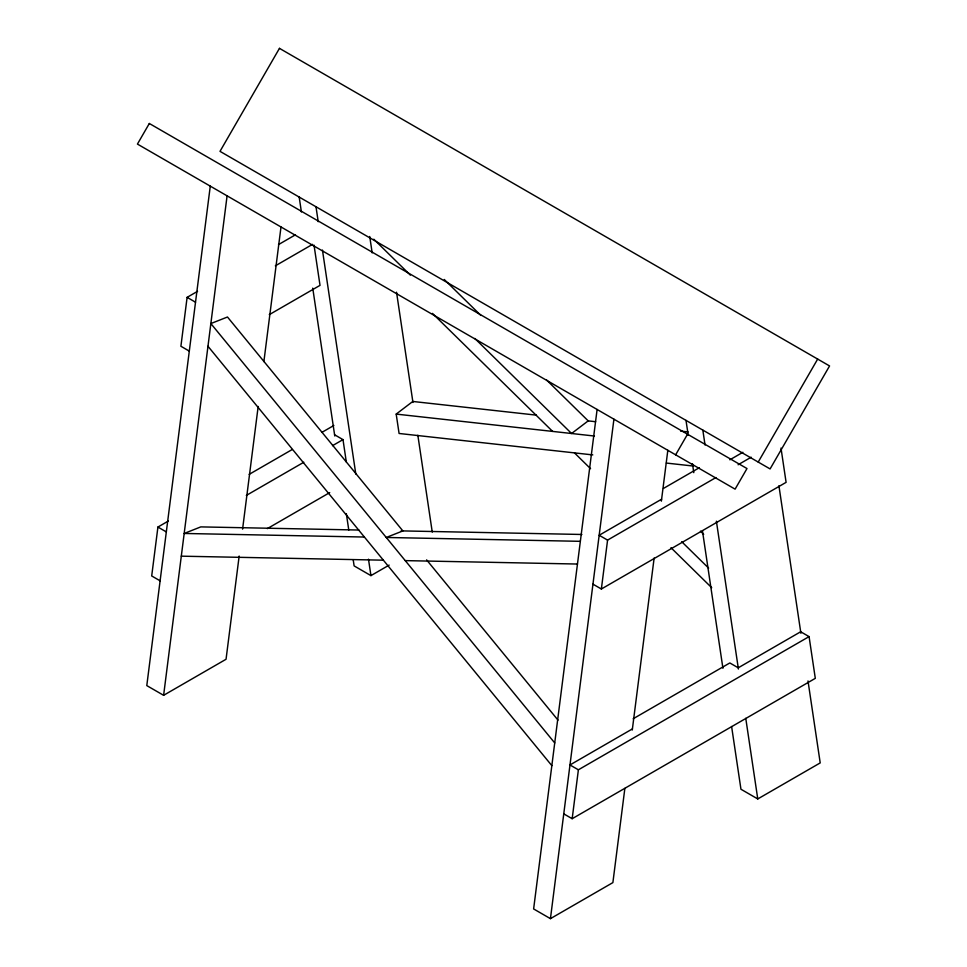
<?xml version="1.0" encoding="UTF-8"?>
<svg xmlns="http://www.w3.org/2000/svg" width="967" height="967" viewBox="0 0 967 967"><rect width="100%" height="100%" fill="white"/><g stroke="black" fill="none" stroke-linecap="round" stroke-linejoin="round"><path stroke-width="1.45" d="M168.343 521.032L157.923 527.051L151.698 575.957L160.111 580.816M197.558 291.321L187.115 297.353L180.902 346.259L189.302 351.118M210.274 186.135L146.791 685.603L163.616 695.309L226.048 659.264L239.163 556.049M163.616 695.309L227.088 195.842M242.584 529.13L258.177 406.466M263.882 361.598L280.998 226.967M597.11 409.476L533.627 908.944L550.441 918.65L612.885 882.605L624.863 788.359M550.441 918.65L613.924 419.182M572.174 818.711L578.387 769.805L809.077 636.612L815.302 678.351L572.174 818.711L563.761 813.851M592.952 584.153L601.365 589.012L607.578 540.106L715.931 477.553M632.273 730.025L654.139 558.007M661.368 501.16L667.822 450.308M675.643 454.816L687.537 434.207M758.213 462.069L817.671 359.083M592.783 454.913L399.081 433.47L396.192 414.094L412.8 401.462L536.443 415.145M278.484 244.603L295.455 234.8M275.341 265.84L312.522 244.373M269.261 314.662L320.017 285.362L314.021 245.122M249.148 474.374L292.167 449.546M322.144 432.237L333.869 425.468M246.319 495.43L303.795 462.25M332.539 445.654L342.995 439.622L346.319 461.972M267.339 528.611L329.723 492.602M353.233 559.929L354.115 565.9L370.941 575.619L389.145 565.103M663.459 488.432L699.346 467.714M661.609 499.202L599.177 535.259L607.578 540.106M729.855 459.808L742.861 452.302M738.111 464.752L751.166 457.21M601.365 589.012L786.098 482.352L780.998 448.084M633.155 718.771L729.831 662.951L738.232 667.81L800.676 631.765L809.077 636.612M632.418 728.9L569.974 764.957L578.387 769.805M731.608 726.519L740.952 789.241L757.765 798.947L820.209 762.903L808.001 680.949M358.962 530.037L200.798 526.894L184.189 533.458L364.39 537.036M401.136 530.883L581.892 534.473M580.345 541.327L386.256 537.471L402.864 530.919L227.475 317.007L210.866 323.558L554.72 742.934M181.3 556.17L383.367 560.183M405.233 560.618L577.456 564.039M595.648 421.709L588.19 420.875L571.582 433.506L474.845 338.474M680.623 431.113L688.081 431.935M396.192 414.094L594.403 436.032M666.36 463.06L693.387 466.058M187.115 297.353L195.527 302.212M334.582 434.763L342.995 439.622M157.923 527.051L166.324 531.91M444.252 279.475L480.865 315.435M546.524 379.946L588.516 421.189M700.471 531.173L703.698 534.352M373.818 239.224L410.359 275.124M681.711 541.701L708.63 568.137M432.467 313.393L552.604 431.403M574.471 452.882L590.559 468.693M670.977 547.697L711.724 587.731M426.604 559.869L558.007 720.125M207.978 346.271L551.843 765.646M778.918 485.748L800.894 633.264M702.828 430.097L705.052 445.025M716.39 521.189L738.413 669.031M745.762 718.312L757.765 798.947M686.002 420.391L688.226 435.319M692.457 463.689L693.786 472.658M702.465 530.895L722.929 668.282M396.53 292.215L412.957 402.477M417.841 435.259L432.261 532.116M369.732 236.492L372.174 252.895M315.991 206.757L318.216 221.697M322.446 250.066L355.808 474.072M368.487 559.192L370.941 575.619M299.178 197.05L301.402 211.978M312.74 288.142L334.763 435.984M346.331 513.634L348.785 530.061M149.329 123.486L137.435 144.083L735.101 489.145L746.995 468.548L149.329 123.486M279.463 48.35L220.005 151.348L770.095 468.935L829.565 365.949L279.463 48.35"/></g></svg>
